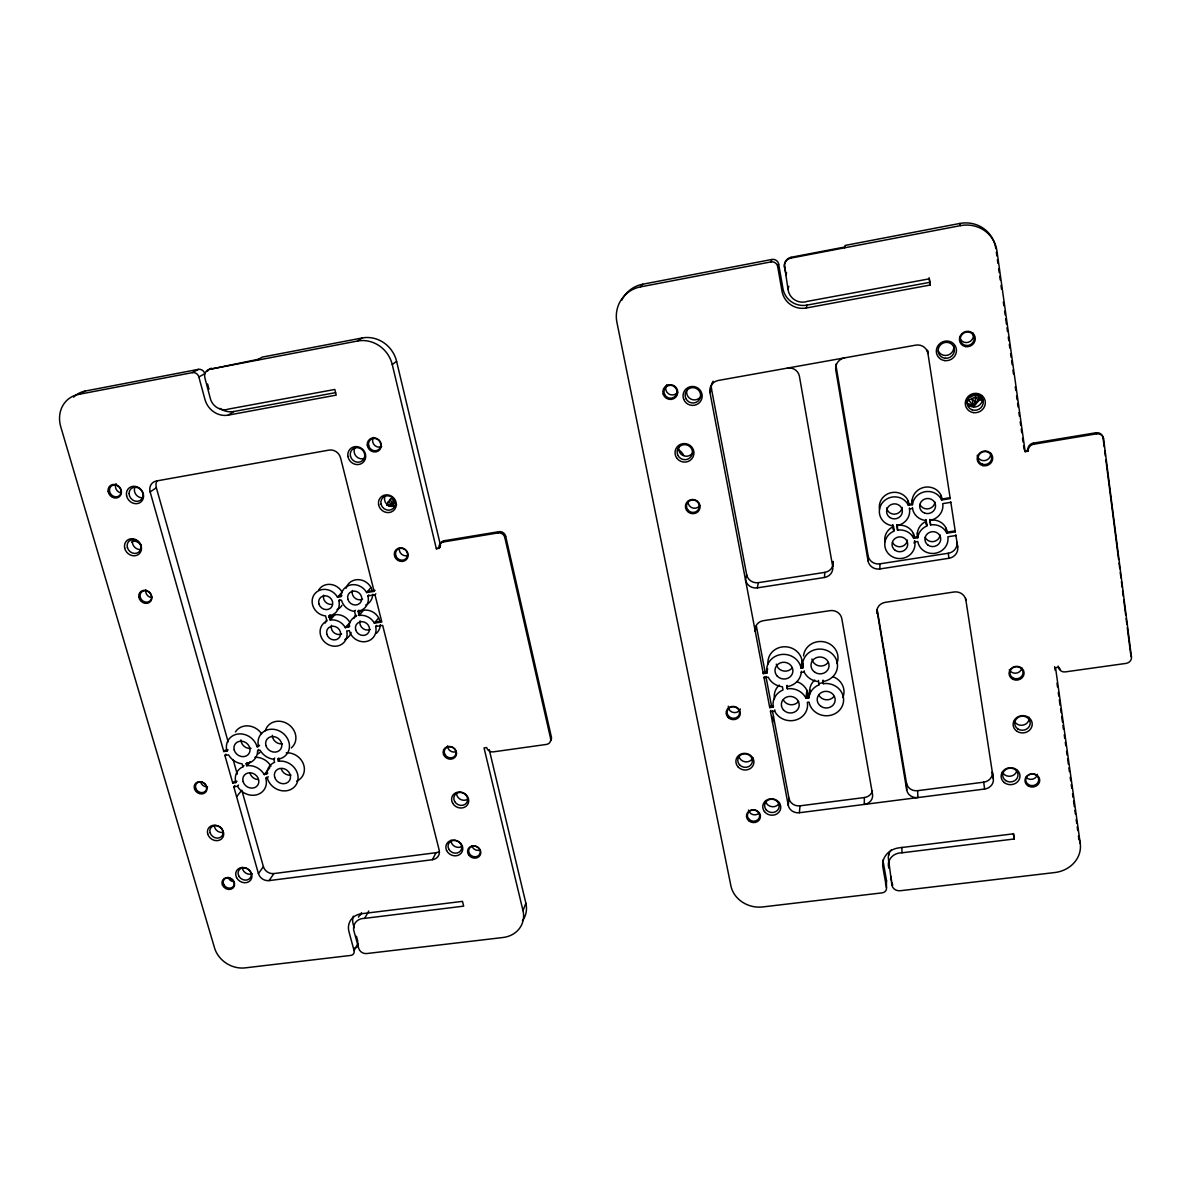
<?xml version="1.0" encoding="UTF-8"?>
<svg xmlns="http://www.w3.org/2000/svg" width="1191" height="1191" viewBox="0 0 1191 1191"><rect width="100%" height="100%" fill="white"/><g stroke="black" fill="none" stroke-linecap="round" stroke-linejoin="round"><path stroke-width="1.5" d="M877.186 609.584L906.485 783.187A9.766 8.858 2.5 0 0 917.591 790.69L917.933 797.568A9.856 8.918 2.6 0 1 906.723 790.005L876.874 609.584M621.717 300.311A30.207 29.76 61.1 0 1 642.649 284.232L771.932 259.459A5.851 5.761 -57.2 0 1 778.646 264.089L777.693 266.59L782.011 291.2A21.304 20.962 -44.4 0 0 806.352 307.993L930.26 285.021L929.322 278.843L807.468 301.338A15.036 14.798 -44.4 0 1 787.966 288.951L784.631 266.546A7.95 7.816 -52.4 0 1 791.032 257.301L844.836 246.999M872.422 790.898A9.87 8.962 5.4 0 1 864.383 797.538L864.264 804.431A9.96 9.022 5.5 0 0 872.527 794.233L841.814 618.65A10.228 9.602 3.4 0 0 830.038 610.641L763.252 620.705A9.9 9.32 9.4 0 0 755.258 631.379L756.345 625.841L765.232 672.796M868.105 555.795A10.332 9.781 -3.4 0 0 879.896 563.834L948.289 553.249A10.272 9.662 -9.1 0 0 956.968 542.128L957.683 547.086A10.362 9.736 -8.8 0 1 948.929 558.281L879.911 568.941A10.421 9.856 -3.1 0 1 868.016 560.827L868.105 555.795L836.186 366.694A10.659 10.391 -22.5 0 1 836.097 363.955M824.395 577.501A10.094 9.588 2.3 0 0 832.688 566.514L833.105 561.452A10.004 9.513 2.1 0 1 824.872 572.365L824.395 577.501L757.282 587.863A10.183 9.677 9.6 0 1 745.492 579.868L746.668 574.747L711.489 388.891A10.362 10.243 14 0 1 713.111 381.239M823.294 683.679L823.011 680.344L823.294 683.679A17.418 16.123 5.9 0 1 843.362 697.182A17.418 16.123 5.9 0 1 829.115 715.583A17.418 16.123 5.9 0 1 809.046 702.08L807.334 702.318A17.299 16.019 8.5 0 1 795.454 720.093A17.299 16.019 8.5 0 1 774.641 711.116L770.503 711.697L788.248 805.295A9.647 8.754 9.2 0 0 799.355 812.738L984.615 789.038A10.198 9.186 -0.8 0 0 993.309 778.646L992.311 771.872A10.109 9.111 -1 0 1 983.706 782.174L917.591 790.69M787.325 688.8L787.087 685.465L787.325 688.8A17.299 16.019 8.5 0 1 805.994 698.283L808.883 697.881A17.418 16.123 5.9 0 1 818.946 684.855L819.051 683.649L823.398 682.473M818.946 684.855L818.47 680.433M799.355 812.738L800.024 805.831A9.558 8.694 9.1 0 1 789.023 798.432L772.408 710.699M808.883 697.881L809.686 689.812A17.21 15.959 5.7 0 1 814.718 680.001M807.811 697.643L808.168 694.204L806.843 690.214A17.106 15.87 8.3 0 0 797.211 681.743M805.994 698.283L806.843 690.214M818.366 681.624A17.508 16.317 5.6 0 1 804.148 672.007L804.282 670.831M788.248 805.295L789.023 798.432M786.923 686.671A17.389 16.227 8.4 0 0 801.26 672.424L801.394 671.248M801.781 667.928L801.99 660.41A17.195 16.064 8.2 0 0 782.859 646.847A17.195 16.064 8.2 0 0 767.972 663.938M711.489 388.891L709.955 392.464L763.282 673.644L766.87 673.123A17.389 16.227 8.4 0 1 780.983 654.544A17.389 16.227 8.4 0 1 801.081 668.181L802.808 667.928L803.315 663.461M801.081 668.181L801.99 660.41M868.016 560.827L835.784 370.103L836.186 366.694M844.732 247.788L845.059 245.45L959.708 223.476A32.395 30.906 -39.7 0 1 995.825 248.651M772.527 722.356L773.435 716.119M774.641 711.116L774.82 709.881M773.287 707.112L773.48 705.876L769.907 706.367L769.728 707.603L773.287 707.112A17.299 16.019 8.5 0 1 783.008 689.976L782.413 686.76A17.389 16.227 8.4 0 1 768.225 677.188L764.071 677.783L769.728 707.603M770.503 711.697L770.681 710.461M766.87 673.123L767.614 668.642M764.071 677.783L764.265 676.592M763.282 673.644L763.476 672.453L767.064 671.947M757.282 587.863L758.354 582.667A10.094 9.602 9.4 0 1 746.668 574.747M806.352 307.993L807.022 305.119L929.784 282.327L929.084 277.726M787.966 288.951L788.814 286.242M785.718 275.359L786.596 272.784M784.333 267.394A7.98 7.846 -52.2 0 1 790.75 258.119L791.032 257.301M368.778 910.996L364.654 918.365A12.669 10.957 27.9 0 0 354.203 932.002L358.714 948.334A6.744 5.806 27.5 0 0 366.664 953.559L503.049 937.496A26.797 23.537 23.4 0 0 522.983 910.609L525.871 903.195L489.248 749.66M882.888 860.006L886.417 880.134L886.476 887.637A5.24 4.66 6.1 0 1 882.129 892.863L762.702 906.932A27.631 24.669 11.8 0 1 730.872 885.702L616.923 322.404A30.475 30.013 59.9 0 1 640.445 286.882L770.919 261.916L771.932 259.459M522.983 910.609L484.037 747.918L486.672 747.561A5.538 5.017 27 0 0 493.178 751.878L546.416 744.435A5.568 5.077 24.4 0 0 550.614 738.569L551.359 736.901L505.684 536.218A5.761 5.419 35.6 0 0 498.94 531.677L444.228 540.729L443.216 541.994A5.747 5.345 38 0 0 439.077 548.322L436.353 548.768L392.256 364.58A29.82 27.765 53.2 0 0 357.494 341.028L209.69 369.314A7.503 6.774 53.5 0 0 204.852 377.755L210.078 397.541A14.158 12.803 52.4 0 0 228.583 409.064L334.82 389.457L336.234 395.114L228.196 415.138A20.053 18.148 52.4 0 1 204.986 399.551L198.867 376.966A5.583 5.017 53.5 0 0 192.406 372.619L78.502 394.415A29.165 25.651 51.8 0 0 60.771 426.825L214.559 947.976A25.845 21.944 31.2 0 0 245.063 967.881L350.69 955.435A4.853 4.168 28 0 0 354.084 950.612L358.253 943.049M389.77 506.443L386.718 504.79L390.097 499.491L392.762 497.734L394.653 501.962M384.738 496.855A7.444 6.908 43.2 0 0 391.511 506.473L395.338 500.994M234.85 785.524L233.793 786.819L258.432 873.628A9.007 7.771 32.1 0 0 269.062 880.611L432.407 859.708L436.04 852.696A9.275 8.218 27.2 0 0 439.256 851.625M968.878 405.833L973.598 405.669L975.429 402.484L980.342 398.434L979.032 396.99L975.325 397.154L968.566 400.176L965.975 402.811L973.598 405.669L971.752 398.241L975.429 402.484L975.325 397.154L978.034 399.834L979.032 396.99L980.029 397.213M966.392 400.682A8.143 7.742 -23.1 0 0 973.419 407.069L978.347 401.069L980.669 399.67L983.275 400.221M269.062 880.611L273.93 873.569L436.04 852.696M550.614 738.569L504.82 537.483L505.684 536.218M258.432 873.628L263.39 866.646L241.803 790.228L236.607 796.69M443.216 541.994L498.046 532.928L498.94 531.677M233.793 786.819L237.456 786.298A16.198 14.158 35.1 0 0 256.899 794.754A16.198 14.158 35.1 0 0 265.846 778.363L268.362 776.874M278.366 761.228L279.349 759.962L278.813 757.997L277.816 759.248L278.366 761.228A16.242 14.277 34.3 0 1 297.556 773.852A16.242 14.277 34.3 0 1 286.555 790.764A16.242 14.277 34.3 0 1 267.35 778.155M265.846 778.363L266.858 777.098M247.728 764.473L247.177 762.508L246.135 763.759L246.701 765.739A16.198 14.158 35.1 0 1 264.283 774.626L267.811 772.989L265.28 773.346M264.283 774.626L269.806 767.644M266.814 774.269A16.242 14.277 34.3 0 1 274.585 762.285L273.766 759.292L274.764 758.042M367.498 591.555L374.986 590.349L374.123 591.361L366.62 592.567A14.128 12.878 38.8 0 0 351.33 584.811A14.128 12.878 38.8 0 0 341.058 596.691L337.515 597.257A14.098 12.788 39.5 0 0 321.168 589.753A14.098 12.788 39.5 0 0 312.31 603.614A14.098 12.788 39.5 0 0 325.59 615.941L326.915 621.017A14.009 12.669 37.9 0 0 321.302 637.349A14.009 12.669 37.9 0 0 338.095 645.85A14.009 12.669 37.9 0 0 346.685 631.036L349.305 630.62A14.039 12.773 37.1 0 0 365.816 641.607A14.039 12.773 37.1 0 0 375.656 626.496L376.52 625.424M439.077 548.322L440.089 547.056A5.732 5.33 38 0 1 444.228 540.729M436.353 548.768L439.836 547.369M368.823 594.904L367.945 595.917A14.128 12.878 38.8 0 1 358.059 611.236L359.131 615.449A14.039 12.773 37.1 0 1 374.361 623.161L378.634 617.876A13.92 12.684 37.2 0 0 363.538 610.224L360.263 611.206M237.456 786.298L238.498 785.018M232.721 783.023L235.863 782.576L236.92 781.296L233.778 781.743L232.721 783.023L224.876 755.392L225.962 754.156M246.701 765.739L250.065 761.644M246.135 763.759A16.302 14.292 36.3 0 0 257.628 750.687L258.641 749.437M235.863 782.576A16.198 14.158 35.1 0 1 242.949 766.796L243.991 765.53M640.445 286.882L642.649 284.232M374.123 591.361L340.581 457.895A9.9 9.126 47.3 0 0 328.999 450.109L156.468 480.97A9.975 8.858 48.3 0 0 150.14 491.943L223.789 751.551L226.945 751.104A16.302 14.292 36.3 0 1 237.828 734.028A16.302 14.292 36.3 0 1 257.062 746.757L259.608 745.298M339.777 599.564L338.854 600.592A14.098 12.788 39.5 0 1 329.103 615.836L330.19 620.035A14.009 12.669 37.9 0 1 345.375 627.717L349.797 626.094L346.283 626.66M359.131 615.449L363.538 610.224M348.889 627.166A14.039 12.773 37.1 0 1 355.826 616.432L356.719 615.375M367.945 595.917L374.986 594.785L375.85 593.773M345.375 627.717L349.871 622.417A13.89 12.58 38 0 0 334.82 614.779L331.574 615.762A13.89 12.58 38 0 0 328.776 617.548M358.059 611.236L358.938 610.194L360.01 614.392M355.826 616.432L354.516 611.34L355.424 610.283M366.62 592.567L370.996 587.505A14.009 12.788 38.9 0 0 357.568 579.645A14.009 12.788 38.9 0 0 346.119 588.235M226.945 751.104L228.017 749.868L224.876 750.315L223.789 751.551M330.19 620.035L334.82 614.779M329.713 617.861L331.574 615.762M329.103 615.836L330.041 614.794L331.128 618.978M337.515 597.257L342.115 592.18A13.964 12.684 39.6 0 0 330.488 584.409A13.964 12.684 39.6 0 0 318.771 589.843M392.256 364.58L396.588 361.335A29.552 27.557 53.4 0 0 362.138 337.976L262.214 357.121L256.735 360.307M131.576 542.381L133.66 540.878M150.14 491.943L156.349 487.744A9.885 8.799 48.4 0 1 157.093 480.702M357.494 341.028L362.138 337.976M228.196 415.138L233.853 411.52L335.564 392.643M198.867 376.966L204.807 373.661A5.523 4.987 53.7 0 0 198.406 369.359L85.41 391.005L78.502 394.415M209.69 369.314L258.581 359.235M192.406 372.619L198.406 369.359M790.75 258.119L960.497 225.635A32.708 31.189 -39.4 0 1 996.956 251.048L1025.168 451.687L1028.28 451.181A6.327 5.94 -20.2 0 1 1033.684 444.243L1096.494 433.852A6.431 5.97 -22.5 0 1 1103.581 438.764L1131.45 657.015A6.178 5.583 -10.9 0 1 1126.046 663.402L1065.335 671.888A6.089 5.538 -8.4 0 1 1058.546 667.258L1058.218 666.052M1028.28 451.181L1027.907 450.049A6.312 5.925 -20.3 0 1 1033.297 443.141L1095.943 432.765A6.417 5.955 -22.6 0 1 1103.015 437.663L1103.581 438.764M1027.997 450.332L1024.9 450.853L1025.168 451.687M338.438 596.229L341.981 595.664M908.346 504.418L912.38 503.763M941.53 499.059L950.09 497.689L950.224 498.597L941.649 499.982A15.304 14.515 -10.6 0 0 925.362 491.675A15.304 14.515 -10.6 0 0 912.44 504.686L908.405 505.341A15.185 14.456 -7.7 0 0 890.898 497.317A15.185 14.456 -7.7 0 0 879.36 512.472A15.185 14.456 -7.7 0 0 892.863 525.737L893.756 531.246A15.111 14.307 -5.8 0 0 885.583 549.036A15.111 14.307 -5.8 0 0 903.463 558.132A15.111 14.307 -5.8 0 0 914.822 541.965L914.748 540.982M338.854 600.592L341.489 600.175A14.128 12.878 38.8 0 0 354.516 611.34M909.507 508.959L912.514 508.483A15.304 14.515 -10.6 0 0 925.883 520.497L926.762 526.02A15.215 14.366 -8.5 0 0 917.74 537.751L913.72 538.377A15.111 14.307 -5.8 0 0 897.552 530.159L896.778 524.65L896.808 525.618A15.185 14.456 -7.7 0 0 909.507 508.959L909.448 508.021M950.79 502.334L942.751 503.629A15.304 14.515 -10.6 0 1 929.858 520.363L929.769 519.41L930.588 524.918A15.215 14.366 -8.5 0 1 946.8 533.181L955.331 531.841L955.197 530.858L946.681 532.198M375.21 622.104L381.18 621.166M913.646 537.394L917.665 536.769M374.361 623.161L381.82 621.985L374.986 594.785M375.656 626.496L382.683 625.394L439.181 850.136A9.349 8.263 27.2 0 1 432.407 859.708M914.822 541.965L917.814 541.488A15.215 14.366 -8.5 0 0 935.084 553.294A15.215 14.366 -8.5 0 0 947.887 536.784L955.897 535.518M758.354 582.667L824.872 572.365M801.215 667.005L802.942 666.752M257.062 746.757L258.581 746.534A16.346 14.411 35.6 0 1 269.613 729.368A16.346 14.411 35.6 0 1 288.922 742.112A16.346 14.411 35.6 0 1 277.816 759.248M224.876 755.392L228.553 754.871A16.302 14.292 36.3 0 0 242.115 763.818L242.949 766.796M257.628 750.687L260.159 750.315A16.346 14.411 35.6 0 0 273.766 759.292M801.26 672.424L804.148 672.007M806.128 697.063L809.002 696.661M1058.546 667.258L1055.539 667.675L1080.237 843.392A29.358 25.979 -1.8 0 1 1054.764 872.541L900.217 890.734A7.295 6.476 5.2 0 1 891.91 885.166L888.65 860.215A13.577 12.118 4.7 0 1 891.196 849.987M800.024 805.831L864.383 797.538M364.654 918.365L463.671 906.143L462.48 901.364L361.573 913.735A17.939 15.513 27.9 0 0 348.978 931.764L354.084 950.612M888.933 868.105L888.739 867.584A13.682 12.208 4.8 0 1 901.989 852.801L1014.27 838.97L1013.496 833.819L899.071 847.843A19.398 17.299 4.8 0 0 882.918 867.361L886.476 887.637M386.718 504.79L393.328 504.88L392.762 497.734M973.896 406.92L975.518 406.98A8.143 7.742 -23.1 0 0 981.831 395.993M391.928 506.339L393.387 506.398A7.444 6.908 43.2 0 0 396.648 504.865M132.797 540.684L135.908 541.399A12.729 11.21 45.9 0 1 141.372 545.031M388.043 501.887L393.328 504.88L390.097 499.491M968.566 400.176L973.598 405.669M1095.943 432.765L1096.494 433.852M378.634 617.876L379.929 621.166M370.996 587.505L372.292 590.84M1130.84 655.422L1131.45 657.015M959.708 223.476L960.497 225.635M1033.297 443.141L1033.684 444.243M879.509 509.123A15.051 14.337 -8 0 1 908.138 500.741L909.224 504.344M897.552 530.159L897.389 525.365A14.977 14.188 -6.1 0 1 913.408 533.508L914.494 537.067M912.217 503.853L912.142 500.101A15.17 14.396 -10.9 0 1 924.931 487.193A15.17 14.396 -10.9 0 1 941.084 495.426L942.155 499.029M930.588 524.918L930.111 520.154A15.081 14.247 -8.8 0 1 946.19 528.342L947.262 531.915M156.349 487.744L228.151 741.904M233.198 759.813L237.247 774.12M207.591 384.008L208.991 389.174M354.129 927.729L353.206 924.335A17.791 15.423 27.9 0 1 353.31 916.147M356.422 936.245L357.791 941.352M980.669 399.67L979.568 395.382L978.57 395.159A14.218 13.503 -22.2 0 0 968.149 398.33M1080.237 843.392L1078.495 836.067A29.105 25.785 -1.9 0 1 1078.718 839.447M396.588 361.335L440.551 545.567M765.917 676.399L771.723 707.097M929.784 282.327L930.26 285.021M784.631 266.546L786.015 274.496M891.597 881.042L890.764 876.234L890.794 878.735M832.688 566.514L799.429 376.356A10.391 10.213 -11.9 0 0 787.415 368.093M778.646 264.089L782.919 288.475A21.11 20.768 -45.1 0 0 807.022 305.119M893.741 530.278L892.833 524.784L892.863 525.737M1013.392 833.536L1014.27 838.97M926.672 525.067L925.794 519.544L925.883 520.497M950.224 498.597L927.447 350.228L927.893 353.533A10.734 10.332 -27 0 0 915.76 345.137L718.292 380.465A10.451 10.317 14.5 0 0 709.955 392.464M950.775 501.917L955.331 531.841M955.837 534.819L957.683 547.086M965.618 598.388L993.309 778.646M996.346 252.328L996.867 256.005M997.388 259.698L997.909 263.375M998.683 268.898L999.204 272.59M999.711 276.267L1000.232 279.945M1001.006 285.468L1001.527 289.16M1003.343 302.052L1003.864 305.73M1004.638 311.253L1005.159 314.93M1005.68 318.622L1006.455 324.146M1006.976 327.823L1007.497 331.515M1008.271 337.038L1008.792 340.715M1009.298 344.407L1009.819 348.085M1010.593 353.608L1011.114 357.285M1011.635 360.977L1012.156 364.654M1012.931 370.178L1013.452 373.87M1015.268 386.747L1015.789 390.44M1016.563 395.963L1017.084 399.64M1017.59 403.332L1018.111 407.009M1018.886 412.533L1019.407 416.225M1020.181 421.748L1020.702 425.425M1021.223 429.102L1021.744 432.795M1022.518 438.318L1023.039 441.995M1023.56 445.687L1024.081 449.364M1054.645 666.662L1055.166 670.339M1056.983 683.232L1057.504 686.909M1058.278 692.433L1058.799 696.125M1059.32 699.802L1060.094 705.325M1060.615 709.017L1061.136 712.694M1061.643 716.372L1062.432 721.895M1062.938 725.587L1063.459 729.264M1064.233 734.787L1064.754 738.48M1065.275 742.157L1065.796 745.834M1066.57 751.357L1067.091 755.049M1067.612 758.727L1068.387 764.25M1068.908 767.942L1069.429 771.619M1070.203 777.142L1070.724 780.834M1071.23 784.512L1071.751 788.189M1072.525 793.712L1073.046 797.404M1073.567 801.081L1074.342 806.605M1074.863 810.297L1075.384 813.974M1076.158 819.497L1076.679 823.175M1077.2 826.867L1077.721 830.544M983.706 782.174L984.615 789.038M1103.015 437.663L1104.206 446.893M1104.667 450.57L1105.382 456.108M1105.858 459.8L1118.587 559.457M1119.049 563.149L1119.763 568.688M1120.225 572.38L1120.939 577.918M1121.416 581.61L1122.116 587.148M1122.592 590.84L1123.292 596.378M1123.768 600.07L1125.659 614.824M1126.12 618.516L1126.835 624.054M1127.296 627.746L1130.601 653.576M946.19 528.342L946.8 533.181M941.084 495.426L941.649 499.982M948.289 553.249L948.929 558.281M926.762 526.02L926.33 521.256A15.081 14.247 -8.8 0 0 917.383 532.883L917.457 536.605M917.383 532.883L917.74 537.751M912.142 500.101L912.44 504.686M912.455 507.545L912.514 508.483M913.408 533.508L913.72 538.377M908.138 500.741L908.405 505.341M809.686 689.812L809.85 693.966M906.485 783.187L906.723 790.005M893.756 531.246L893.622 526.452A14.977 14.188 -6.1 0 0 884.898 541.726M901.84 847.352L901.989 852.801M891.91 885.166L891.88 882.65A7.265 6.461 5.2 0 0 892.848 885.032M888.65 860.215L888.739 867.584M879.896 563.834L879.911 568.941M525.871 903.195A26.574 23.388 23.4 0 1 522.402 920.866M358.357 944.731A4.809 4.154 28 0 1 354.873 947.857M73.634 397.139A28.912 25.458 52 0 1 85.41 391.005M233.853 411.52A19.875 17.999 52.6 0 1 219.68 408.379M207.442 371.22A7.488 6.759 53.6 0 1 211.656 368.227M358.491 917.189A12.565 10.883 27.9 0 1 361.439 913.318M360.352 914.956A12.014 10.406 27.9 0 1 361.513 912.946M388.832 502.632A13.012 12.089 42.3 0 1 392.196 497.332M498.046 532.928A5.761 5.419 35.6 0 1 504.82 537.483M551.359 736.901A5.553 5.077 24.4 0 1 550.614 740.728M408.23 555.304A6.238 5.776 39.5 0 1 399.521 547.771M207.591 786.745A5.866 5.092 36.2 0 1 200.684 782.189M456.198 751.64A6.015 5.434 28.9 0 1 447.548 745.894M121.422 492.985A6.253 5.523 48.8 0 1 116.078 483.635M151.585 597.569A6.104 5.374 44 0 1 145.838 589.813M233.525 881.653A5.747 4.943 32.9 0 1 228.151 877.201M381.686 446.625A6.387 5.94 47.6 0 1 373.438 437.454M480.226 849.987A5.91 5.255 25.4 0 1 471.859 845.759M252.209 873.822A6.818 5.866 32.7 0 1 242.339 867.361M141.208 549.468A7.295 6.431 46.2 0 1 133.928 546.312A7.295 6.431 46.2 0 1 133.213 538.66M273.93 873.569A8.933 7.727 32.2 0 1 263.39 866.646M372.709 594.309A14.009 12.788 38.9 0 1 365.756 605.058M362.585 599.252A7.28 6.655 38.9 0 1 352.372 590.498M341.981 605.341A13.964 12.684 39.6 0 1 337.008 609.643M332.125 604.373A7.265 6.595 39.6 0 1 323.624 595.143M351.092 632.436A13.89 12.58 38 0 1 344.765 639.686M325.262 623.042A13.89 12.58 38 0 1 326.632 620.035M341.609 633.954A7.22 6.536 38 0 1 331.47 625.305M353.876 618.516A13.92 12.684 37.2 0 1 355.26 615.509M380.331 624.605A13.92 12.684 37.2 0 1 376.222 633.433M370.252 629.473A7.235 6.595 37.2 0 1 360.099 620.779M462.465 846.042A6.967 6.193 26.3 0 1 454.992 846.533A6.967 6.193 26.3 0 1 450.972 840.236M251.033 748.38A8.322 7.325 36.4 0 1 240.924 739.894M290.976 775.162A8.307 7.31 34.4 0 1 281.195 768.701M257.673 779.569A8.277 7.25 35.1 0 1 249.961 773.108M282.416 743.839A8.352 7.384 35.6 0 1 272.292 735.323M265.31 730.708A16.168 14.292 35.6 0 1 288.103 724.158A16.168 14.292 35.6 0 1 291.333 747.918M259.906 752.429A16.123 14.173 36.4 0 1 257.851 753.858M235.461 731.884A16.123 14.173 36.4 0 1 261.544 733.686M254.859 757.282A16.019 14.039 35.1 0 1 270.938 766.215M286.227 752.801A16.064 14.158 34.4 0 1 303.482 764.19A16.064 14.158 34.4 0 1 296.633 781.162M143.292 497.704A7.399 6.551 48.4 0 1 135.938 494.518A7.399 6.551 48.4 0 1 135.208 486.717M364.833 458.207A7.518 6.967 47.2 0 1 355.097 447.429M222.657 832.449A6.863 5.925 34.6 0 1 214.306 825.497M468.108 798.938A7.042 6.312 27.2 0 1 456.51 793.057M888.828 855.108A12.967 11.597 4.6 0 1 889.141 852.533M886.417 880.134A5.196 4.63 6 0 1 885.479 883.558M770.919 261.916A5.895 5.821 -56.9 0 1 777.693 266.59M679.108 450.138A13.339 12.967 23.2 0 1 683.619 455.334M1037.421 774.299A6.461 5.806 -3.1 0 1 1025.898 777.187M677.605 392.196A6.536 6.431 32 0 1 668.568 393.804A6.536 6.431 32 0 1 666.811 384.812M699.712 505.669A6.417 6.193 17.6 0 1 688.041 501.485M759.516 812.649A6.134 5.568 11.6 0 1 748.484 810.059M990.689 453.086A6.818 6.446 -18.1 0 1 984.897 460.575A6.818 6.446 -18.1 0 1 977.245 455.304M740.326 709.002A6.238 5.776 12.5 0 1 728.282 706.233M972.883 332.944A6.982 6.67 -30.2 0 1 968.387 342.249A6.982 6.67 -30.2 0 1 959.693 337.068M1021.863 667.913A6.58 6.015 -6.2 0 1 1009.298 669.684M835.784 370.103A10.749 10.481 -21.8 0 1 844.613 357.866M965.841 600.115A10.481 9.766 -6.2 0 0 953.961 592.001L885.285 602.333A10.123 9.483 -1.2 0 0 876.859 613.216M1060.422 669.282A6.074 5.538 -8.4 0 1 1058.873 667.689M692.537 453.086A7.652 7.459 21.2 0 1 679.019 446.208M779.48 802.63A7.28 6.61 10.6 0 1 765.515 801.081M934.995 502.155A7.89 7.488 -10.9 0 1 919.958 504.567M902.123 507.44A7.831 7.459 -8 0 1 886.625 507.976M914.569 540.774A14.977 14.188 -6.1 0 1 914.048 543.215M907.408 540.119A7.786 7.384 -6.1 0 1 892.565 542.456M940.131 534.982A7.846 7.399 -8.8 0 1 925.154 537.335M1016.935 770.235A7.608 6.863 -2.3 0 1 1010.415 776.204A7.608 6.863 -2.3 0 1 1002.375 772.125M802.808 667.928A17.508 16.317 5.6 0 1 817.115 649.259A17.508 16.317 5.6 0 1 837.288 662.911A17.508 16.317 5.6 0 1 822.907 681.535M803.508 655.958A17.299 16.153 5.4 0 1 824.604 641.949A17.299 16.153 5.4 0 1 836.901 663.536M802.168 664.623A17.195 16.064 8.2 0 1 801.632 667.377M774.507 698.968A17.106 15.87 8.3 0 1 779.242 685.063M808.168 694.204A17.106 15.87 8.3 0 1 808.406 696.988M792.298 667.779A8.888 8.292 8.2 0 1 776.309 664.146M798.521 701.454A8.843 8.203 8.3 0 1 783.306 699.876M832.837 676.652A17.21 15.959 5.7 0 1 842.9 697.39M1029.128 717.295A7.712 6.997 -4.5 0 1 1014.375 721.106M834.013 696.467A8.888 8.248 5.7 0 1 818.708 694.874M752.906 757.67A7.31 6.714 11.9 0 1 738.882 756.151M700.68 396.707A7.742 7.622 24.5 0 1 687.013 389.755M953.768 346.149A8.188 7.846 -28.5 0 1 938.3 350.973M827.983 662.628A8.933 8.352 5.4 0 1 811.905 658.98M378.574 504.522A9.245 8.575 43 0 0 393.09 510.969A9.245 8.575 43 0 0 390.514 495.635A9.245 8.575 43 0 0 378.574 504.522M381.06 504.18A7.503 6.952 43 0 0 393.134 508.542A7.503 6.952 43 0 0 390.127 496.215A7.503 6.952 43 0 0 381.06 504.18M236.533 877.514A8.456 7.265 32.7 0 0 250.586 880.209A8.456 7.265 32.7 0 0 244.378 867.643A8.456 7.265 32.7 0 0 236.533 877.514M238.989 876.338A6.863 5.895 32.7 0 0 250.408 877.722A6.863 5.895 32.7 0 0 244.631 867.807A6.863 5.895 32.7 0 0 238.989 876.338M124.668 548.024A9.052 7.98 46.1 0 0 138.707 554.277A9.052 7.98 46.1 0 0 135.566 539.508A9.052 7.98 46.1 0 0 124.668 548.024M127.407 547.622A7.354 6.476 46.1 0 0 139.049 551.88A7.354 6.476 46.1 0 0 135.64 540.014A7.354 6.476 46.1 0 0 127.407 547.622M109.408 490.335A6.312 5.553 48.7 0 0 118.4 496.349A6.312 5.553 48.7 0 0 118.088 486.017A6.312 5.553 48.7 0 0 109.408 490.335M140.255 597.331A6.149 5.404 43.9 0 0 150.036 600.904A6.149 5.404 43.9 0 0 147.193 591.034A6.149 5.404 43.9 0 0 140.255 597.331M368.644 445.642A6.431 5.985 47.4 0 0 378.961 449.364A6.431 5.985 47.4 0 0 376.371 438.735A6.431 5.985 47.4 0 0 368.644 445.642M395.635 555.214A6.283 5.806 39.4 0 0 405.774 558.892A6.283 5.806 39.4 0 0 403.273 548.634A6.283 5.806 39.4 0 0 395.635 555.214M195.622 788.025A5.91 5.121 36.2 0 0 205.09 791.524A5.91 5.121 36.2 0 0 202.425 782.264A5.91 5.121 36.2 0 0 195.622 788.025M444.928 754.499A6.059 5.464 28.9 0 0 455.185 755.63A6.059 5.464 28.9 0 0 450.332 746.712A6.059 5.464 28.9 0 0 444.928 754.499M469.314 853.5A5.955 5.285 25.4 0 0 479.407 854.706A5.955 5.285 25.4 0 0 474.673 846.057A5.955 5.285 25.4 0 0 469.314 853.5M223.938 884.958A5.791 4.958 32.9 0 0 233.57 886.134A5.791 4.958 32.9 0 0 228.672 877.782A5.791 4.958 32.9 0 0 223.938 884.958M108.113 491.347A7.176 6.312 48.7 0 0 118.892 497.094A7.176 6.312 48.7 0 0 117.254 485.288A7.176 6.312 48.7 0 0 108.113 491.347M138.781 596.885A6.997 6.149 43.9 0 0 149.351 602.512A6.997 6.149 43.9 0 0 147.818 591.138A6.997 6.149 43.9 0 0 138.781 596.885M194.639 789.32A6.714 5.821 36.2 0 0 205.656 792.194A6.714 5.821 36.2 0 0 201.458 781.892A6.714 5.821 36.2 0 0 194.639 789.32M222.419 884.958A6.595 5.642 32.9 0 0 233.272 887.831A6.595 5.642 32.9 0 0 229.193 877.841A6.595 5.642 32.9 0 0 222.419 884.958M468.718 854.989A6.759 6 25.4 0 0 480.167 855.183A6.759 6 25.4 0 0 473.705 845.848A6.759 6 25.4 0 0 468.718 854.989M394.697 556.48A7.146 6.61 39.4 0 0 406.533 559.428A7.146 6.61 39.4 0 0 402.424 548.039A7.146 6.61 39.4 0 0 394.697 556.48M443.499 754.409A6.878 6.208 28.9 0 0 454.962 757.357A6.878 6.208 28.9 0 0 451.076 746.668A6.878 6.208 28.9 0 0 443.499 754.409M367.275 445.047A7.325 6.804 47.4 0 0 378.366 450.972A7.325 6.804 47.4 0 0 377.234 438.705A7.325 6.804 47.4 0 0 367.275 445.047M326.781 634.133A7.28 6.58 37.9 0 0 338.512 638.421A7.28 6.58 37.9 0 0 335.475 626.674A7.28 6.58 37.9 0 0 326.781 634.133M318.86 603.792A7.325 6.64 39.5 0 0 330.636 608.08A7.325 6.64 39.5 0 0 327.57 596.229A7.325 6.64 39.5 0 0 318.86 603.792M355.618 629.607A7.295 6.64 37.1 0 0 367.394 633.91A7.295 6.64 37.1 0 0 364.401 622.119A7.295 6.64 37.1 0 0 355.618 629.607M347.817 599.133A7.34 6.699 38.8 0 0 359.652 603.45A7.34 6.699 38.8 0 0 356.63 591.54A7.34 6.699 38.8 0 0 347.817 599.133M448.843 849.257A7.012 6.223 26.3 0 0 460.738 850.672A7.012 6.223 26.3 0 0 455.126 840.459A7.012 6.223 26.3 0 0 448.843 849.257M446.58 850.448A8.65 7.667 26.3 0 0 461.17 853.188A8.65 7.667 26.3 0 0 455.215 840.25A8.65 7.667 26.3 0 0 446.58 850.448M234.21 750.032A8.426 7.384 36.3 0 0 247.728 755.02A8.426 7.384 36.3 0 0 244.021 741.71A8.426 7.384 36.3 0 0 234.21 750.032M274.63 777.113A8.397 7.369 34.3 0 0 288.148 782.1A8.397 7.369 34.3 0 0 284.545 768.88A8.397 7.369 34.3 0 0 274.63 777.113M243.083 781.549A8.367 7.31 35.1 0 0 256.541 786.507A8.367 7.31 35.1 0 0 252.879 773.346A8.367 7.31 35.1 0 0 243.083 781.549M265.891 745.462A8.441 7.444 35.6 0 0 279.483 750.464A8.441 7.444 35.6 0 0 275.821 737.095A8.441 7.444 35.6 0 0 265.891 745.462M126.588 495.798A9.171 8.114 48.3 0 0 140.776 502.096A9.171 8.114 48.3 0 0 137.605 487.059A9.171 8.114 48.3 0 0 126.588 495.798M347.921 456.451A9.334 8.65 47.1 0 0 362.511 462.927A9.334 8.65 47.1 0 0 359.831 447.369A9.334 8.65 47.1 0 0 347.921 456.451M207.71 833.983A8.516 7.34 34.5 0 0 221.407 839.06A8.516 7.34 34.5 0 0 217.581 825.78A8.516 7.34 34.5 0 0 207.71 833.983M452.625 803.136A8.739 7.816 27.1 0 0 467.438 804.848A8.739 7.816 27.1 0 0 460.455 792.045A8.739 7.816 27.1 0 0 452.625 803.136M129.075 493.61A7.444 6.58 48.3 0 0 139.704 500.711A7.444 6.58 48.3 0 0 139.377 488.504A7.444 6.58 48.3 0 0 129.075 493.61M350.452 456.168A7.578 7.012 47.1 0 0 362.6 460.545A7.578 7.012 47.1 0 0 359.503 448.054A7.578 7.012 47.1 0 0 350.452 456.168M210.078 832.673A6.908 5.955 34.5 0 0 221.198 836.797A6.908 5.955 34.5 0 0 218.087 826.003A6.908 5.955 34.5 0 0 210.078 832.673M454.62 801.439A7.086 6.342 27.1 0 0 466.649 802.823A7.086 6.342 27.1 0 0 460.977 792.447A7.086 6.342 27.1 0 0 454.62 801.439M1028.518 786.134A7.414 6.64 -2.9 0 0 1039.758 780.492A7.414 6.64 -2.9 0 0 1028.801 774.626A7.414 6.64 -2.9 0 0 1028.518 786.134M1028.28 784.512A6.521 5.836 -2.9 0 0 1038.701 780.552A6.521 5.836 -2.9 0 0 1029.753 774.463A6.521 5.836 -2.9 0 0 1028.28 784.512M982.828 465.621A7.816 7.384 -17.7 0 0 992.49 456.361A7.816 7.384 -17.7 0 0 979.523 453.25A7.816 7.384 -17.7 0 0 982.828 465.621M982.292 464.192A6.878 6.491 -17.8 0 0 991.641 456.942A6.878 6.491 -17.8 0 0 980.655 453.042A6.878 6.491 -17.8 0 0 982.292 464.192M966.452 345.539A7.042 6.714 -29.8 0 0 973.702 335.847A7.042 6.714 -29.8 0 0 961.718 334.894A7.042 6.714 -29.8 0 0 966.452 345.539M965.231 346.551A8.009 7.637 -29.8 0 0 975.027 336.8A8.009 7.637 -29.8 0 0 961.822 333.718A8.009 7.637 -29.8 0 0 965.231 346.551M1012.678 679.212A7.533 6.893 -6 0 0 1024.096 673.243A7.533 6.893 -6 0 0 1012.931 667.258A7.533 6.893 -6 0 0 1012.678 679.212M1012.454 677.619A6.625 6.059 -6 0 0 1023.039 673.406A6.625 6.059 -6 0 0 1013.928 667.168A6.625 6.059 -6 0 0 1012.454 677.619M663.193 394.147A7.503 7.369 31.7 0 0 675.803 397.169A7.503 7.369 31.7 0 0 671.962 384.857A7.503 7.369 31.7 0 0 663.193 394.147M664.578 394.519A6.595 6.491 31.8 0 0 675.907 395.486A6.595 6.491 31.8 0 0 670.935 385.274A6.595 6.491 31.8 0 0 664.578 394.519M688.011 510.195A6.476 6.253 17.7 0 0 698.998 508.393A6.476 6.253 17.7 0 0 691.703 500.026A6.476 6.253 17.7 0 0 688.011 510.195M748.826 819.066A6.178 5.598 11.7 0 0 759.322 817.726A6.178 5.598 11.7 0 0 752.444 810.029A6.178 5.598 11.7 0 0 748.826 819.066M728.564 716.133A6.283 5.806 12.6 0 0 739.224 714.645A6.283 5.806 12.6 0 0 732.212 706.725A6.283 5.806 12.6 0 0 728.564 716.133M686.537 510.239A7.369 7.101 17.8 0 0 699.251 510.061A7.369 7.101 17.8 0 0 692.507 499.461A7.369 7.101 17.8 0 0 686.537 510.239M728.341 717.682A7.146 6.61 12.6 0 0 740.147 714.764A7.146 6.61 12.6 0 0 731.185 706.605A7.146 6.61 12.6 0 0 728.341 717.682M748.618 820.644A7.027 6.372 11.7 0 0 760.26 817.934A7.027 6.372 11.7 0 0 751.461 809.984A7.027 6.372 11.7 0 0 748.618 820.644M973.33 412.607A10.109 9.617 -22.7 0 0 984.808 399.595A10.109 9.617 -22.7 0 0 967.747 396.916A10.109 9.617 -22.7 0 0 973.33 412.607M972.094 409.808A8.203 7.801 -22.8 0 0 983.2 401.039A8.203 7.801 -22.8 0 0 970.129 396.395A8.203 7.801 -22.8 0 0 972.094 409.808M676.875 458.237A9.513 9.26 21.3 0 0 693.177 456.689A9.513 9.26 21.3 0 0 683.411 443.588A9.513 9.26 21.3 0 0 676.875 458.237M677.858 455.319A7.712 7.518 21.3 0 0 691.137 456.51A7.712 7.518 21.3 0 0 685.346 444.645A7.712 7.518 21.3 0 0 677.858 455.319M764.443 811.562A9.037 8.203 10.7 0 0 779.971 810.654A9.037 8.203 10.7 0 0 770.86 798.789A9.037 8.203 10.7 0 0 764.443 811.562M766.304 809.954A7.34 6.655 10.6 0 0 778.78 808.361A7.34 6.655 10.6 0 0 770.651 799.235A7.34 6.655 10.6 0 0 766.304 809.954M895.215 550.346A7.861 7.444 -5.8 0 0 907.676 545.031A7.861 7.444 -5.8 0 0 896.719 537.513A7.861 7.444 -5.8 0 0 895.215 550.346M889.826 517.49A7.905 7.518 -7.7 0 0 902.331 512.085A7.905 7.518 -7.7 0 0 891.315 504.508A7.905 7.518 -7.7 0 0 889.826 517.49M928.117 545.21A7.92 7.474 -8.5 0 0 940.682 539.865A7.92 7.474 -8.5 0 0 929.695 532.317A7.92 7.474 -8.5 0 0 928.117 545.21M924.692 513.127A7.965 7.548 -10.5 0 0 935.471 504.79A7.965 7.548 -10.5 0 0 922.668 500.205A7.965 7.548 -10.5 0 0 924.692 513.127M1005.695 780.567A7.667 6.893 -2.1 0 0 1017.948 775.877A7.667 6.893 -2.1 0 0 1007.392 768.701A7.667 6.893 -2.1 0 0 1005.695 780.567M1004.266 782.576A9.454 8.501 -2.1 0 0 1019.809 777.827A9.454 8.501 -2.1 0 0 1007.571 768.135A9.454 8.501 -2.1 0 0 1004.266 782.576M1017.739 728.862A7.756 7.042 -4.4 0 0 1030.155 724.024A7.756 7.042 -4.4 0 0 1019.481 716.744A7.756 7.042 -4.4 0 0 1017.739 728.862M739.492 764.771A7.369 6.744 12 0 0 751.997 763.103A7.369 6.744 12 0 0 743.794 753.873A7.369 6.744 12 0 0 739.492 764.771M1016.861 731.229A9.573 8.665 -4.3 0 0 1032.15 725.274A9.573 8.665 -4.3 0 0 1019.02 716.312A9.573 8.665 -4.3 0 0 1016.861 731.229M737.988 766.825A9.081 8.322 12 0 0 753.412 764.786A9.081 8.322 12 0 0 743.303 753.412A9.081 8.322 12 0 0 737.988 766.825M945.312 358.268A8.248 7.905 -28.2 0 0 953.783 346.894A8.248 7.905 -28.2 0 0 939.714 345.762A8.248 7.905 -28.2 0 0 945.312 358.268M944.463 360.575A10.168 9.751 -28.1 0 0 955.911 347.31A10.168 9.751 -28.1 0 0 938.776 344.661A10.168 9.751 -28.1 0 0 944.463 360.575M683.694 399.298A9.602 9.468 24.5 0 0 700.1 401.918A9.602 9.468 24.5 0 0 694.025 386.569A9.602 9.468 24.5 0 0 683.694 399.298M685.882 398.583A7.801 7.682 24.5 0 0 699.311 399.729A7.801 7.682 24.5 0 0 693.475 387.656A7.801 7.682 24.5 0 0 685.882 398.583M777.053 675.893A8.992 8.382 8.4 0 0 792.372 673.704A8.992 8.382 8.4 0 0 782.413 662.345A8.992 8.382 8.4 0 0 777.053 675.893M820.956 706.367A8.992 8.322 5.9 0 0 835.129 700.606A8.992 8.322 5.9 0 0 822.475 692.016A8.992 8.322 5.9 0 0 820.956 706.367M783.425 709.866A8.947 8.277 8.5 0 0 798.67 707.752A8.947 8.277 8.5 0 0 788.77 696.497A8.947 8.277 8.5 0 0 783.425 709.866M814.778 672.23A9.037 8.426 5.6 0 0 829.025 666.365A9.037 8.426 5.6 0 0 816.282 657.7A9.037 8.426 5.6 0 0 814.778 672.23"/></g></svg>
